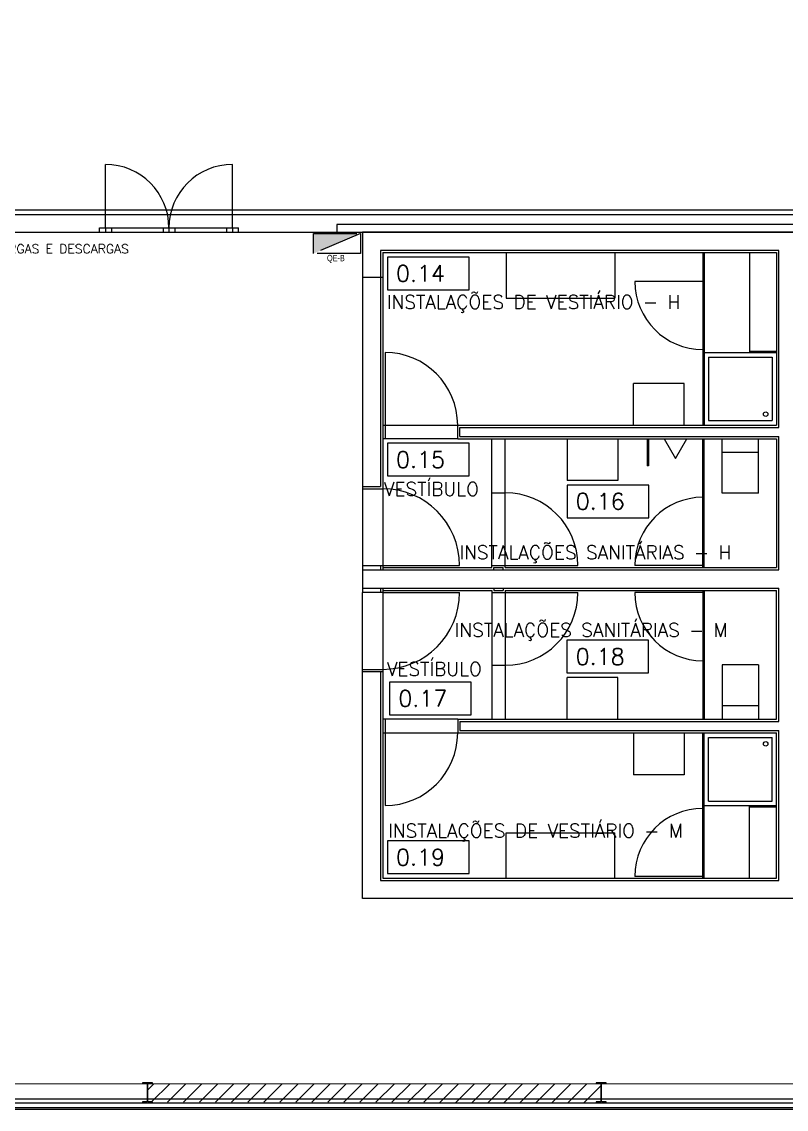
# Model space of a CAD drawing. Header units: millimetres. Extents: x -35961 to -35580, y 154458 to 154764.
# Drawn here: x -35915.19 to -35906.76, y 154629.27 to 154641.24 of the extents above; entities that cross this region are included whole.
import ezdxf

# ---------------------------------------------------------------- set-up
doc = ezdxf.new("R2010")
doc.units = ezdxf.units.MM
doc.header["$MEASUREMENT"] = 0
doc.linetypes.add('PHANTOM2', pattern=[31.75, 15.875, -3.175, 3.175, -3.175, 3.175, -3.175])
doc.layers.get('0').update_dxf_attribs({"color": 253})
for name, color, linetype in [('LigacoesParciais', 10, 'Continuous'), ('NomesQuadros', 255, 'Continuous'), ('Projecto', 252, 'Continuous'), ('QGBT', 130, 'Continuous'), ('QuadrosEletricos', 80, 'Continuous')]:
    doc.layers.add(name, color=color, linetype=linetype)
doc.styles.add('ROMANS', font='romans')
doc.styles.get("Standard").update_dxf_attribs({"font": 'ARIALN.TTF'})

msp = doc.modelspace()

# ---------------------------------------------------------------- hatches: boundary and pattern name
at = {"layer": 'LigacoesParciais', "linetype": 'Continuous', "ltscale": 0.03, "true_color": 0x636466}
h = msp.add_hatch(dxfattribs=at)
h.set_pattern_fill('ANSI31', color=251)
h.set_pattern_definition([(45, (-87.57031, 29.7312), (-0.08838834765, 0.08838834765), [])])
h.paths.add_polyline_path([(-35913.798, 154629.547), (-35913.798, 154629.346), (-35913.746, 154629.346), (-35908.856, 154629.34), (-35908.856, 154629.346), (-35908.804, 154629.346), (-35908.804, 154629.546)])
at = {"layer": 'QuadrosEletricos', "linetype": 'PHANTOM2', "ltscale": 0.03}
h = msp.add_hatch(color=256, dxfattribs=at)
h.dxf.hatch_style = 1
h.paths.add_polyline_path([(-35911.97, 154638.911), (-35911.97, 154638.691), (-35911.455, 154638.911)])

# ---------------------------------------------------------------- linework, layer by layer
at = {"layer": 'LigacoesParciais', "color": 1, "linetype": 'Continuous', "ltscale": 0.03}
for p, q in [((-35916.885, 154639.171), (-35906.591, 154639.171)), ((-35916.795, 154639.122), (-35906.507, 154639.122)), ((-35906.501, 154639.009), (-35911.713, 154639.009)), ((-35911.713, 154639.009), (-35911.713, 154638.911)), ((-35916.643, 154629.382), (-35906.501, 154629.382))]:
    msp.add_line(p, q, dxfattribs=at)
at = {"layer": 'Projecto'}
for p, q in [((-35914.264, 154638.972, 0), (-35914.264, 154639.672, 0)), ((-35912.864, 154638.972, 0), (-35912.864, 154639.672, 0)), ((-35914.329, 154638.972, 0), (-35912.799, 154638.972, 0)), ((-35914.329, 154638.927, 0), (-35914.329, 154638.972, 0)), ((-35914.264, 154638.972, 0), (-35914.264, 154638.927, 0)), ((-35914.199, 154638.972, 0), (-35914.199, 154638.927, 0)), ((-35913.629, 154638.972, 0), (-35913.629, 154638.927, 0)), ((-35913.564, 154638.972, 0), (-35913.564, 154638.927, 0)), ((-35913.499, 154638.972, 0), (-35913.499, 154638.927, 0)), ((-35912.929, 154638.972, 0), (-35912.929, 154638.927, 0)), ((-35912.864, 154638.972, 0), (-35912.864, 154638.927, 0)), ((-35912.799, 154638.927, 0), (-35912.799, 154638.972, 0)), ((-35936.771, 154638.926, 0), (-35906.643, 154638.926, 0)), ((-35906.843, 154638.926, 0), (-35911.433, 154638.926, 0)), ((-35911.433, 154638.926, 0), (-35911.433, 154636.101, 0)), ((-35906.643, 154638.926, 0), (-35906.853, 154638.926, 0)), ((-35911.233, 154638.726, 0), (-35911.233, 154636.126, 0)), ((-35906.843, 154638.726, 0), (-35911.233, 154638.726, 0)), ((-35911.208, 154638.701, 0), (-35911.208, 154635.206, 0)), ((-35911.208, 154638.701, 0), (-35906.868, 154638.701, 0)), ((-35909.85, 154638.701, 0), (-35909.85, 154638.201, 0)), ((-35908.65, 154638.701, 0), (-35908.65, 154638.201, 0)), ((-35907.681, 154638.701, 0), (-35907.681, 154636.801, 0)), ((-35907.668, 154638.701, 0), (-35907.668, 154636.801, 0)), ((-35907.168, 154638.701, 0), (-35907.168, 154637.601, 0)), ((-35906.868, 154638.701, 0), (-35906.868, 154636.801, 0)), ((-35906.843, 154636.776, 0), (-35906.843, 154638.726, 0)), ((-35906.843, 154636.776, 0), (-35906.843, 154638.726, 0)), ((-35906.843, 154636.776, 0), (-35906.843, 154638.636, 0)), ((-35911.208, 154638.426, 0), (-35911.433, 154638.426, 0)), ((-35907.668, 154638.383, 0), (-35908.431, 154638.383, 0)), ((-35909.85, 154638.201, 0), (-35908.65, 154638.201, 0)), ((-35907.668, 154637.633, 0), (-35907.681, 154637.633, 0)), ((-35911.183, 154637.601, 0), (-35911.183, 154636.651, 0)), ((-35907.668, 154637.601, 0), (-35906.868, 154637.601, 0)), ((-35907.618, 154637.551, 0), (-35907.618, 154636.851, 0)), ((-35907.618, 154637.551, 0), (-35906.918, 154637.551, 0)), ((-35907.168, 154637.614, 0), (-35906.868, 154637.614, 0)), ((-35906.918, 154637.551, 0), (-35906.918, 154636.851, 0)), ((-35907.886, 154637.261, 0), (-35908.446, 154637.261, 0)), ((-35908.446, 154636.801, 0), (-35908.446, 154637.261, 0)), ((-35907.886, 154636.801, 0), (-35907.886, 154637.261, 0)), ((-35911.208, 154636.801, 0), (-35906.868, 154636.801, 0)), ((-35910.383, 154636.651, 0), (-35910.383, 154636.801, 0)), ((-35907.618, 154636.851, 0), (-35906.918, 154636.851, 0)), ((-35910.358, 154636.776, 0), (-35906.843, 154636.776, 0)), ((-35910.358, 154636.676, 0), (-35910.358, 154636.776, 0)), ((-35910.358, 154636.676, 0), (-35909.983, 154636.676, 0)), ((-35909.983, 154636.676, 0), (-35906.843, 154636.676, 0)), ((-35906.843, 154636.376, 0), (-35906.843, 154636.676, 0)), ((-35906.843, 154635.206, 0), (-35906.843, 154636.676, 0)), ((-35906.843, 154635.206, 0), (-35906.843, 154636.676, 0)), ((-35911.183, 154636.651, 0), (-35911.208, 154636.651, 0)), ((-35910.383, 154636.651, 0), (-35911.183, 154636.651, 0)), ((-35910.383, 154636.651, 0), (-35910.008, 154636.651, 0)), ((-35910.008, 154636.651, 0), (-35906.868, 154636.651, 0)), ((-35910.008, 154636.056, 0), (-35910.008, 154636.651, 0)), ((-35909.858, 154635.231, 0), (-35909.858, 154636.651, 0)), ((-35909.177, 154636.651, 0), (-35909.177, 154636.191, 0)), ((-35908.617, 154636.651, 0), (-35908.617, 154636.191, 0)), ((-35908.294, 154636.651, 0), (-35908.294, 154636.351, 0)), ((-35908.281, 154636.651, 0), (-35908.281, 154636.351, 0)), ((-35908.106, 154636.651, 0), (-35907.981, 154636.435, 0)), ((-35907.981, 154636.435, 0), (-35907.856, 154636.651, 0)), ((-35907.681, 154635.231, 0), (-35907.681, 154636.651, 0)), ((-35907.668, 154635.231, 0), (-35907.668, 154636.651, 0)), ((-35907.468, 154636.051, 0), (-35907.468, 154636.651, 0)), ((-35907.068, 154636.051, 0), (-35907.068, 154636.651, 0)), ((-35906.868, 154636.651, 0), (-35906.868, 154635.231, 0)), ((-35907.068, 154636.501, 0), (-35907.468, 154636.501, 0)), ((-35908.281, 154636.351, 0), (-35908.294, 154636.351, 0)), ((-35908.617, 154636.191, 0), (-35909.177, 154636.191, 0)), ((-35911.433, 154636.126, 0), (-35911.233, 154636.126, 0)), ((-35911.433, 154636.101, 0), (-35911.208, 154636.101, 0)), ((-35911.433, 154636.101, 0), (-35911.433, 154635.256, 0)), ((-35906.843, 154635.206, 0), (-35906.843, 154636.176, 0)), ((-35906.843, 154635.206, 0), (-35906.843, 154636.086, 0)), ((-35910.008, 154636.056, 0), (-35909.858, 154636.056, 0)), ((-35910.008, 154635.256, 0), (-35910.008, 154636.056, 0)), ((-35907.668, 154636.006, 0), (-35907.681, 154636.006, 0)), ((-35907.068, 154636.051, 0), (-35907.468, 154636.051, 0)), ((-35911.433, 154635.256, 0), (-35911.433, 154634.956, 0)), ((-35911.433, 154635.256, 0), (-35910.363, 154635.256, 0)), ((-35911.233, 154635.256, 0), (-35911.233, 154635.206, 0)), ((-35911.208, 154635.231, 0), (-35910.008, 154635.231, 0)), ((-35910.008, 154635.231, 0), (-35910.008, 154635.256, 0)), ((-35910.008, 154635.256, 0), (-35909.858, 154635.256, 0)), ((-35910.008, 154635.256, 0), (-35909.058, 154635.256, 0)), ((-35909.983, 154635.206, 0), (-35909.983, 154635.231, 0)), ((-35909.983, 154635.231, 0), (-35909.883, 154635.231, 0)), ((-35909.883, 154635.206, 0), (-35909.883, 154635.231, 0)), ((-35909.858, 154635.231, 0), (-35906.868, 154635.231, 0)), ((-35907.681, 154635.256, 0), (-35908.431, 154635.256, 0)), ((-35907.668, 154635.256, 0), (-35907.681, 154635.256, 0)), ((-35911.433, 154635.206, 0), (-35906.843, 154635.206, 0)), ((-35911.433, 154635.006, 0), (-35906.843, 154635.006, 0)), ((-35911.233, 154635.006, 0), (-35911.233, 154634.956, 0)), ((-35911.208, 154635.006, 0), (-35911.208, 154634.956, 0)), ((-35911.208, 154634.981, 0), (-35910.008, 154634.981, 0)), ((-35910.008, 154634.981, 0), (-35910.008, 154634.956, 0)), ((-35909.983, 154635.006, 0), (-35909.983, 154634.981, 0)), ((-35909.983, 154634.981, 0), (-35909.883, 154634.981, 0)), ((-35909.883, 154635.006, 0), (-35909.883, 154634.981, 0)), ((-35909.858, 154634.981, 0), (-35906.868, 154634.981, 0)), ((-35909.858, 154634.981, 0), (-35909.858, 154633.561, 0)), ((-35907.681, 154634.981, 0), (-35907.681, 154633.561, 0)), ((-35907.668, 154634.981, 0), (-35907.668, 154633.561, 0)), ((-35906.868, 154633.561, 0), (-35906.868, 154634.981, 0)), ((-35906.843, 154633.536, 0), (-35906.843, 154635.006, 0)), ((-35906.843, 154633.536, 0), (-35906.843, 154635.006, 0)), ((-35906.843, 154633.536, 0), (-35906.843, 154635.006, 0)), ((-35906.843, 154633.536, 0), (-35906.843, 154635.006, 0)), ((-35911.208, 154634.956, 0), (-35911.433, 154634.956, 0)), ((-35911.433, 154631.586, 0), (-35911.433, 154634.956, 0)), ((-35911.208, 154634.956, 0), (-35911.208, 154634.111, 0)), ((-35911.208, 154634.956, 0), (-35910.363, 154634.956, 0)), ((-35910.008, 154634.956, 0), (-35909.858, 154634.956, 0)), ((-35910.008, 154634.956, 0), (-35909.058, 154634.956, 0)), ((-35910.008, 154634.956, 0), (-35910.008, 154634.156, 0)), ((-35907.681, 154634.956, 0), (-35908.431, 154634.956, 0)), ((-35907.668, 154634.956, 0), (-35907.681, 154634.956, 0)), ((-35910.008, 154634.156, 0), (-35910.008, 154633.561, 0)), ((-35910.008, 154634.156, 0), (-35909.858, 154634.156, 0)), ((-35907.668, 154634.206, 0), (-35907.681, 154634.206, 0)), ((-35907.068, 154634.161, 0), (-35907.468, 154634.161, 0)), ((-35907.468, 154634.161, 0), (-35907.468, 154633.561, 0)), ((-35907.068, 154634.161, 0), (-35907.068, 154633.561, 0)), ((-35911.433, 154634.111, 0), (-35911.208, 154634.111, 0)), ((-35911.433, 154634.086, 0), (-35911.208, 154634.086, 0)), ((-35911.233, 154634.086, 0), (-35911.233, 154631.786, 0)), ((-35911.208, 154634.111, 0), (-35911.208, 154633.561, 0)), ((-35906.843, 154633.956, 0), (-35906.843, 154634.046, 0)), ((-35908.617, 154634.021, 0), (-35909.177, 154634.021, 0)), ((-35909.177, 154633.561, 0), (-35909.177, 154634.021, 0)), ((-35908.617, 154633.561, 0), (-35908.617, 154634.021, 0)), ((-35907.068, 154633.711, 0), (-35907.468, 154633.711, 0)), ((-35911.208, 154633.561, 0), (-35911.208, 154633.411, 0)), ((-35911.183, 154633.561, 0), (-35911.208, 154633.561, 0)), ((-35911.183, 154633.561, 0), (-35911.183, 154633.411, 0)), ((-35911.183, 154633.561, 0), (-35911.183, 154632.611, 0)), ((-35910.383, 154633.561, 0), (-35911.183, 154633.561, 0)), ((-35910.383, 154633.561, 0), (-35910.008, 154633.561, 0)), ((-35910.383, 154633.561, 0), (-35910.383, 154633.411, 0)), ((-35910.008, 154633.561, 0), (-35906.868, 154633.561, 0)), ((-35910.358, 154633.536, 0), (-35909.983, 154633.536, 0)), ((-35910.358, 154633.536, 0), (-35910.358, 154633.436, 0)), ((-35910.358, 154633.436, 0), (-35906.843, 154633.436, 0)), ((-35909.983, 154633.536, 0), (-35906.843, 154633.536, 0)), ((-35906.843, 154631.786, 0), (-35906.843, 154633.436, 0)), ((-35906.843, 154631.786, 0), (-35906.843, 154633.436, 0)), ((-35906.843, 154631.786, 0), (-35906.843, 154633.436, 0)), ((-35906.843, 154631.786, 0), (-35906.843, 154633.436, 0)), ((-35911.208, 154633.411, 0), (-35906.868, 154633.411, 0)), ((-35911.208, 154633.411, 0), (-35911.208, 154631.811, 0)), ((-35908.446, 154633.411, 0), (-35908.446, 154632.951, 0)), ((-35907.886, 154633.411, 0), (-35907.886, 154632.951, 0)), ((-35907.681, 154631.811, 0), (-35907.681, 154633.411, 0)), ((-35907.668, 154631.811, 0), (-35907.668, 154633.411, 0)), ((-35907.618, 154632.661, 0), (-35907.618, 154633.361, 0)), ((-35907.618, 154633.361, 0), (-35906.918, 154633.361, 0)), ((-35906.918, 154632.661, 0), (-35906.918, 154633.361, 0)), ((-35906.868, 154631.811, 0), (-35906.868, 154633.411, 0)), ((-35907.886, 154632.951, 0), (-35908.446, 154632.951, 0)), ((-35907.668, 154632.611, 0), (-35906.868, 154632.611, 0)), ((-35907.618, 154632.661, 0), (-35906.918, 154632.661, 0)), ((-35907.168, 154631.811, 0), (-35907.168, 154632.611, 0)), ((-35907.168, 154632.598, 0), (-35906.868, 154632.598, 0)), ((-35907.668, 154632.58, 0), (-35907.681, 154632.58, 0)), ((-35909.85, 154632.311, 0), (-35908.65, 154632.311, 0)), ((-35909.85, 154631.811, 0), (-35909.85, 154632.311, 0)), ((-35908.65, 154631.811, 0), (-35908.65, 154632.311, 0)), ((-35911.233, 154631.786, 0), (-35906.843, 154631.786, 0)), ((-35911.208, 154631.811, 0), (-35906.868, 154631.811, 0)), ((-35907.668, 154631.83, 0), (-35908.431, 154631.83, 0)), ((-35906.643, 154631.586, 0), (-35911.433, 154631.586, 0)), ((-35943.981, 154629.266, 0), (-35906.363, 154629.266, 0))]:
    msp.add_line(p, q, dxfattribs=at)
at = {"layer": 'Projecto', "elevation": 0}
for points in [[(-35938.291, 154629.337), (-35906.443, 154629.337), (-35906.443, 154666.526), (-35908.856, 154666.526)], [(-35906.843, 154636.776), (-35906.843, 154638.726)], [(-35906.843, 154635.206), (-35906.843, 154636.676)], [(-35906.843, 154633.536), (-35906.843, 154635.006)], [(-35906.843, 154631.786), (-35906.843, 154633.436)], [(-35916.864, 154629.548), (-35906.643, 154629.546), (-35906.643, 154629.546)]]:
    msp.add_lwpolyline(points, dxfattribs=at)
for points in [[(-35910.258, 154638.651), (-35911.158, 154638.651), (-35911.158, 154638.291), (-35910.258, 154638.291)], [(-35910.258, 154636.601), (-35911.158, 154636.601), (-35911.158, 154636.241), (-35910.258, 154636.241)], [(-35908.277, 154636.141), (-35909.177, 154636.141), (-35909.177, 154635.781), (-35908.277, 154635.781)], [(-35908.279, 154634.431), (-35909.18, 154634.431), (-35909.18, 154634.071), (-35908.279, 154634.071)], [(-35910.233, 154633.971), (-35911.133, 154633.971), (-35911.133, 154633.611), (-35910.233, 154633.611)], [(-35910.258, 154632.221), (-35911.158, 154632.221), (-35911.158, 154631.861), (-35910.258, 154631.861)], [(-35913.746, 154629.337), (-35913.746, 154629.346), (-35913.798, 154629.346), (-35913.798, 154629.548), (-35913.746, 154629.548), (-35913.746, 154629.557), (-35913.856, 154629.557), (-35913.856, 154629.548), (-35913.804, 154629.548), (-35913.804, 154629.346), (-35913.856, 154629.346), (-35913.856, 154629.337), (-35913.856, 154629.337)], [(-35908.746, 154629.337), (-35908.746, 154629.346), (-35908.798, 154629.346), (-35908.798, 154629.548), (-35908.746, 154629.548), (-35908.746, 154629.557), (-35908.856, 154629.557), (-35908.856, 154629.548), (-35908.804, 154629.548), (-35908.804, 154629.346), (-35908.856, 154629.346), (-35908.856, 154629.337), (-35908.856, 154629.337)]]:
    msp.add_lwpolyline(points, close=True, dxfattribs=at)
at = {"layer": 'Projecto'}
for centre in [(-35906.989, 154636.922, 0), (-35906.989, 154633.29, 0)]:
    msp.add_circle(centre, 0.025, dxfattribs=at)
for centre, radius, start, end in [((-35914.264, 154638.972, 0), 0.7, 0, 90), ((-35912.864, 154638.972, 0), 0.7, 90, 180), ((-35907.681, 154638.383, 0), 0.75, 180, 270), ((-35911.183, 154636.801, 0), 0.8, 0, 90), ((-35911.208, 154635.256, 0), 0.845, 0, 90), ((-35909.858, 154635.256, 0), 0.8, 0, 90), ((-35907.681, 154635.256, 0), 0.75, 90, 180), ((-35911.208, 154634.956, 0), 0.845, 270, 0), ((-35909.858, 154634.956, 0), 0.8, 270, 0), ((-35907.681, 154634.956, 0), 0.75, 180, 270), ((-35911.183, 154633.411, 0), 0.8, 270, 0), ((-35907.681, 154631.83, 0), 0.75, 90, 180)]:
    msp.add_arc(centre, radius, start, end, dxfattribs=at)
at = {"layer": 'QGBT', "linetype": 'Continuous', "ltscale": 0.03}
msp.add_line((-35906.403, 154629.281, 0), (-35922.183, 154629.281, 0), dxfattribs=at)
at = {"layer": 'QuadrosEletricos', "linetype": 'PHANTOM2', "ltscale": 0.03}
msp.add_line((-35911.455, 154638.911), (-35911.97, 154638.691), dxfattribs=at)
msp.add_lwpolyline([(-35911.455, 154638.691), (-35911.97, 154638.691), (-35911.97, 154638.911), (-35911.455, 154638.911)], close=True, dxfattribs=at)

# ---------------------------------------------------------------- texts
at = {"color": 0, "style": 'ROMANS'}
for s, height, p in [('ZONA DE CARGAS E DESCARGAS', 0.1, (-35916.162, 154638.693, 0)), ('INSTALAÇÕES DE VESTIÁRIO - H', 0.15, (-35911.164, 154638.082, 0)), ('VESTÍBULO', 0.15, (-35911.196, 154636.021, 0)), ('INSTALAÇÕES SANITÁRIAS - H', 0.15, (-35910.364, 154635.324, 0)), ('INSTALAÇÕES SANITÁRIAS - M', 0.15, (-35910.417, 154634.469, 0)), ('VESTÍBULO', 0.15, (-35911.164, 154634.041, 0)), ('INSTALAÇÕES DE VESTIÁRIO - M', 0.15, (-35911.149, 154632.258, 0))]:
    msp.add_text(s, height=height, dxfattribs=at).set_placement(p)
at = {"layer": 'NomesQuadros', "color": 3, "linetype": 'PHANTOM2', "ltscale": 0.03}
msp.add_text('QE-B', height=0.07, dxfattribs=at).set_placement((-35911.823, 154638.606))
at = {"layer": 'Projecto', "style": 'ROMANS'}
for s, p in [(' 0.14', (-35911.186, 154638.381, 0)), (' 0.15', (-35911.186, 154636.331, 0)), (' 0.16', (-35909.205, 154635.871, 0)), (' 0.18', (-35909.207, 154634.161, 0)), (' 0.17', (-35911.161, 154633.701, 0)), (' 0.19', (-35911.186, 154631.951, 0))]:
    msp.add_text(s, height=0.18, dxfattribs=at).set_placement(p)

doc.saveas('drawing.dxf')
